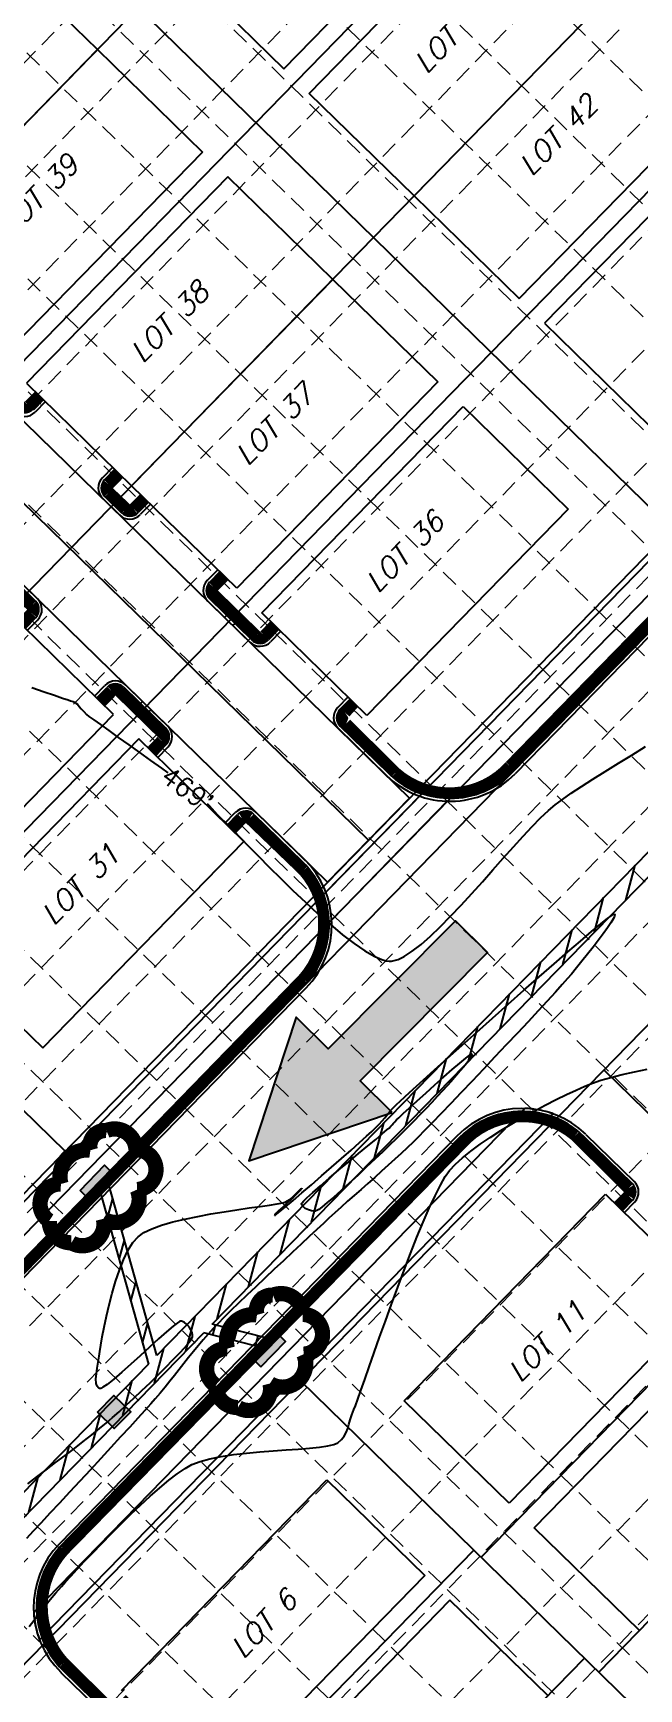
# Model space of a CAD drawing. Header units: feet. Extents: x -15 to 992, y 1644 to 2657.
# Drawn here: x 322.5 to 425.6, y 1996.4 to 2278.3 of the extents above; entities that cross this region are included whole.
import ezdxf
from ezdxf.enums import TextEntityAlignment as Align

# ---------------------------------------------------------------- set-up
doc = ezdxf.new("R2010")
doc.units = ezdxf.units.FT
doc.header["$LTSCALE"] = 30
doc.header["$MEASUREMENT"] = 0
for name, pattern in [('HIDDEN', [0.375, 0.25, -0.125]), ('HIDDEN2', [0.1875, 0.125, -0.0625]), ('x500106ebs$0$PHANTOM', [2.5, 1.25, -0.25, 0.25, -0.25, 0.25, -0.25]), ('x500106ebs$0$PHANTOM2', [1.25, 0.625, -0.125, 0.125, -0.125, 0.125, -0.125])]:
    doc.linetypes.add(name, pattern=pattern)
for name, color, linetype in [('BASE', 7, 'Continuous'), ('CONTOURS', 35, 'x500106ebs$0$PHANTOM2'), ('EROSION BLANKET', 84, 'Continuous'), ('GRID', 254, 'HIDDEN'), ('LEGEND', 7, 'Continuous'), ('STORM', 5, 'Continuous'), ('x500106ebs$0$1-LOT-LINES', 251, 'x500106ebs$0$PHANTOM2'), ('x500106ebs$0$2-LOT-LINES', 251, 'x500106ebs$0$PHANTOM2'), ('x500106ebs$0$3-LOT-LINES', 251, 'x500106ebs$0$PHANTOM2'), ('x500106ebs$0$BND-LINES', 251, 'x500106ebs$0$PHANTOM'), ('x500106ebs$0$ROW', 251, 'x500106ebs$0$PHANTOM2'), ('x500106pbs$0$1-BLDG', 1, 'Continuous'), ('x500106pbs$0$1-CURB-BACK', 1, 'Continuous'), ('x500106pbs$0$1-CURB-FACE', 1, 'Continuous'), ('x500106pbs$0$1-SIDEWALK-2', 1, 'Continuous'), ('x500106pbs$0$1-TEXT-LOT-30', 1, 'Continuous'), ('x500106pbs$0$2-BLDG', 16, 'HIDDEN2'), ('x500106pbs$0$2-CURB-BACK', 16, 'HIDDEN2'), ('x500106pbs$0$2-CURB-FACE', 16, 'HIDDEN2'), ('x500106pbs$0$2-ESMT-SHARED', 16, 'HIDDEN2'), ('x500106pbs$0$2-TEXT-LOT-30', 16, 'HIDDEN2'), ('x500106pbs$0$3-BLDG', 16, 'HIDDEN2'), ('x500106pbs$0$3-TEXT-LOT-30', 16, 'HIDDEN2'), ('x500106pbs$0$AREA-PAVEMENT', 30, 'Continuous'), ('x500106pbs$0$AREA-SIDEWALK', 190, 'Continuous'), ('x500106pst$0$HATCH-DWU', 251, 'Continuous')]:
    doc.layers.add(name, color=color, linetype=linetype)
doc.styles.add("L200'", font='ARIAL.TTF', dxfattribs={"height": 0.001969})
doc.styles.add('x500106eto$0$L60', font='simplex', dxfattribs={"height": 1.8})
doc.styles.add('x500106pbs$0$SLANT 80', font='simplex', dxfattribs={"oblique": 15, "height": 2.4})

# ---------------------------------------------------------------- blocks, each defined once
blk = doc.blocks.new('arrow')
blk.add_lwpolyline([(-67.01, -25.36), (-59.33, -25.42), (-59.57, -56.14), (-51.89, -56.2), (-51.65, -25.48), (-43.97, -25.54), (-55.3, -2.41), (-67.01, -25.36)], close=True)
at = {"color": 254}
for points in [[(-43.97, -25.54), (-67.01, -25.36), (-55.3, -2.41), (-67.01, -25.36)], [(-59.57, -56.14), (-51.89, -56.2), (-59.33, -25.42), (-51.65, -25.48)]]:
    blk.add_solid(points, dxfattribs=at)

msp = doc.modelspace()

# ---------------------------------------------------------------- hatches: boundary and pattern name
at = {"layer": 'STORM'}
for points in [[(330.44, 2081.24), (334.63, 2085.53), (336.78, 2083.44), (332.59, 2079.14)], [(361.22, 2051.21), (365.41, 2055.5), (363.26, 2057.6), (359.07, 2053.3)], [(333.41, 2043.47), (336.2, 2046.34), (339.07, 2043.54), (336.27, 2040.68)]]:
    msp.add_hatch(color=5, dxfattribs=at).paths.add_polyline_path(points)
at = {"layer": 'x500106pst$0$HATCH-DWU'}
h = msp.add_hatch(dxfattribs=at)
h.set_pattern_fill('ANSI31', color=5, scale=30, angle=30, style=0)
edge = h.paths.add_edge_path()
edge.add_line((255.8, 1930.7), (256.91, 1936.02))
edge.add_arc((380.73, 1910.12), 126.5, 149.126, 168.1882, ccw=False)
edge.add_line((272.16, 1975.03), (257.22, 2001.91))
edge.add_line((257.22, 2001.91), (258.5, 2003.22))
edge.add_line((258.5, 2003.22), (273.2, 1976.75))
edge.add_arc((380.73, 1910.12), 126.5, 135.7017, 148.2143, ccw=False)
edge.add_line((290.19, 1998.47), (342.1, 2051.67))
edge.add_line((342.1, 2051.67), (333.98, 2080.57))
edge.add_line((333.98, 2080.57), (335.39, 2082.01))
edge.add_line((335.39, 2082.01), (343.52, 2053.11))
edge.add_line((343.52, 2053.11), (445.47, 2157.59))
edge.add_line((445.47, 2157.59), (437.34, 2186.49))
edge.add_line((437.34, 2186.49), (438.75, 2187.94))
edge.add_line((438.75, 2187.94), (446.88, 2159.04))
edge.add_line((446.88, 2159.04), (455.62, 2167.99))
edge.add_line((455.62, 2167.99), (455.8, 2167.82))
edge.add_line((455.8, 2167.82), (548.91, 2263.24))
edge.add_line((548.91, 2263.24), (540.7, 2292.42))
edge.add_line((540.7, 2292.42), (542.12, 2293.86))
edge.add_line((542.12, 2293.86), (550.32, 2264.68))
edge.add_line((550.32, 2264.68), (625.73, 2341.97))
edge.add_line((625.73, 2341.97), (617.53, 2371.15))
edge.add_line((617.53, 2371.15), (618.94, 2372.59))
edge.add_line((618.94, 2372.59), (627.14, 2343.41))
edge.add_line((627.14, 2343.41), (635.98, 2352.47))
edge.add_line((635.98, 2352.47), (636.07, 2352.39))
edge.add_line((636.07, 2352.39), (677.21, 2394.54))
edge.add_arc((749.58, 2323.91), 101.12, 104.8013, 135.7017, ccw=False)
edge.add_line((723.75, 2421.68), (731.28, 2423.67))
edge.add_line((731.28, 2423.67), (731.85, 2421.5))
edge.add_line((731.85, 2421.5), (724.32, 2419.51))
edge.add_arc((749.58, 2323.91), 98.87, 104.8013, 135.7017)
edge.add_line((678.82, 2392.97), (637.68, 2350.82))
edge.add_line((637.68, 2350.82), (637.77, 2350.73))
edge.add_line((637.77, 2350.73), (636.19, 2349.11))
edge.add_line((636.19, 2349.11), (645.42, 2346.75))
edge.add_line((645.42, 2346.75), (644.01, 2345.31))
edge.add_line((644.01, 2345.31), (634.78, 2347.66))
edge.add_line((634.78, 2347.66), (559.37, 2270.38))
edge.add_line((559.37, 2270.38), (568.6, 2268.02))
edge.add_line((568.6, 2268.02), (567.19, 2266.58))
edge.add_line((567.19, 2266.58), (557.95, 2268.93))
edge.add_line((557.95, 2268.93), (457.59, 2166.07))
edge.add_line((457.59, 2166.07), (457.77, 2165.9))
edge.add_line((457.77, 2165.9), (456.28, 2164.38))
edge.add_line((456.28, 2164.38), (465.23, 2162.1))
edge.add_line((465.23, 2162.1), (463.82, 2160.65))
edge.add_line((463.82, 2160.65), (454.87, 2162.93))
edge.add_line((454.87, 2162.93), (352.92, 2058.45))
edge.add_line((352.92, 2058.45), (361.87, 2056.17))
edge.add_line((361.87, 2056.17), (360.46, 2054.73))
edge.add_line((360.46, 2054.73), (351.51, 2057.01))
edge.add_line((351.51, 2057.01), (292.34, 1996.37))
edge.add_arc((380.73, 1910.12), 123.5, 135.7017, 146.7224)
edge.add_line((277.48, 1977.88), (285.16, 1977.56))
edge.add_line((285.16, 1977.56), (283.52, 1975.88))
edge.add_line((283.52, 1975.88), (276.38, 1976.18))
edge.add_arc((380.73, 1910.12), 123.5, 147.6638, 168.1882)
edge.add_line((259.85, 1935.4), (258.73, 1930.08))
edge.add_line((258.73, 1930.08), (255.8, 1930.7))

# ---------------------------------------------------------------- linework, layer by layer
at = {"layer": 'CONTOURS', "lineweight": -3}
for p, q in [((322.24, 2166.85, 469), (324.31, 2166.14, 469)), ((324.31, 2166.14, 469), (326.09, 2165.54, 469)), ((326.09, 2165.54, 469), (327.48, 2165.06, 469)), ((327.48, 2165.06, 469), (328.41, 2164.75, 469)), ((328.41, 2164.75, 469), (328.8, 2164.61, 469)), ((328.8, 2164.61, 469), (329.07, 2164.52, 469)), ((329.07, 2164.52, 469), (329.29, 2164.45, 469)), ((329.29, 2164.45, 469), (329.5, 2164.36, 469)), ((329.5, 2164.36, 469), (329.75, 2164.21, 469)), ((329.75, 2164.21, 469), (329.99, 2163.99, 469)), ((329.99, 2163.99, 469), (330.29, 2163.64, 469)), ((330.29, 2163.64, 469), (330.65, 2163.21, 469)), ((330.65, 2163.21, 469), (331.07, 2162.74, 469)), ((331.07, 2162.74, 469), (331.56, 2162.26, 469)), ((331.56, 2162.26, 469), (331.97, 2161.94, 469)), ((331.97, 2161.94, 469), (332.78, 2161.35, 469)), ((332.78, 2161.35, 469), (333.92, 2160.53, 469)), ((333.92, 2160.53, 469), (335.34, 2159.51, 469)), ((335.34, 2159.51, 469), (336.96, 2158.36, 469)), ((336.96, 2158.36, 469), (338.74, 2157.09, 469)), ((338.74, 2157.09, 469), (340.59, 2155.77, 469)), ((424.42, 2155.36, 469), (426.77, 2156.78, 469)), ((340.59, 2155.77, 469), (342.46, 2154.44, 469)), ((342.46, 2154.44, 469), (344.29, 2153.13, 469)), ((419.9, 2152.57, 469), (422.12, 2153.95, 469)), ((422.12, 2153.95, 469), (424.42, 2155.36, 469)), ((344.29, 2153.13, 469), (345.39, 2152.34, 469)), ((415.85, 2150, 469), (417.79, 2151.25, 469)), ((417.79, 2151.25, 469), (419.9, 2152.57, 469)), ((412.59, 2147.79, 469), (414.1, 2148.84, 469)), ((414.1, 2148.84, 469), (415.85, 2150, 469)), ((352.09, 2147.09, 469), (352.43, 2146.74, 469)), ((352.43, 2146.74, 469), (352.9, 2146.24, 469)), ((352.9, 2146.24, 469), (353.36, 2145.74, 469)), ((353.36, 2145.74, 469), (353.86, 2145.2, 469)), ((353.86, 2145.2, 469), (354.45, 2144.61, 469)), ((408.88, 2144.66, 469), (410.2, 2145.9, 469)), ((410.2, 2145.9, 469), (411.36, 2146.88, 469)), ((411.36, 2146.88, 469), (412.59, 2147.79, 469)), ((354.45, 2144.61, 469), (355.16, 2143.94, 469)), ((355.16, 2143.94, 469), (355.71, 2143.4, 469)), ((355.71, 2143.4, 469), (356.6, 2142.49, 469)), ((356.6, 2142.49, 469), (357.77, 2141.28, 469)), ((405.89, 2141.53, 469), (407.44, 2143.19, 469)), ((407.44, 2143.19, 469), (408.88, 2144.66, 469)), ((357.77, 2141.28, 469), (359.21, 2139.8, 469)), ((359.21, 2139.8, 469), (360.85, 2138.12, 469)), ((402.53, 2137.8, 469), (404.25, 2139.72, 469)), ((404.25, 2139.72, 469), (405.89, 2141.53, 469)), ((360.85, 2138.12, 469), (362.68, 2136.27, 469)), ((400.77, 2135.81, 469), (402.53, 2137.8, 469)), ((362.68, 2136.27, 469), (364.64, 2134.32, 469)), ((364.64, 2134.32, 469), (366.7, 2132.31, 469)), ((398.97, 2133.78, 469), (400.77, 2135.81, 469)), ((366.7, 2132.31, 469), (368.83, 2130.31, 469)), ((395.34, 2129.79, 469), (397.15, 2131.76, 469)), ((397.15, 2131.76, 469), (398.97, 2133.78, 469)), ((368.83, 2130.31, 469), (370.97, 2128.34, 469)), ((370.97, 2128.34, 469), (373.09, 2126.48, 469)), ((393.55, 2127.9, 469), (395.34, 2129.79, 469)), ((421, 2128.06, 468), (421.32, 2128.26, 468)), ((421.32, 2128.26, 468), (421.44, 2128.3, 468)), ((421.44, 2128.3, 468), (421.46, 2128.29, 468)), ((421.46, 2128.29, 468), (421.49, 2128.26, 468)), ((421.49, 2128.26, 468), (421.51, 2128.16, 468)), ((373.09, 2126.48, 469), (375.16, 2124.77, 469)), ((390.12, 2124.52, 469), (391.8, 2126.13, 469)), ((391.8, 2126.13, 469), (393.55, 2127.9, 469)), ((417.55, 2125.29, 468), (419.12, 2126.59, 468)), ((419.12, 2126.59, 468), (420.33, 2127.56, 468)), ((420.27, 2125.91, 468), (419.55, 2124.9, 468)), ((420.86, 2126.79, 468), (420.27, 2125.91, 468)), ((420.33, 2127.56, 468), (421, 2128.06, 468)), ((421.28, 2127.51, 468), (420.86, 2126.79, 468)), ((421.47, 2127.93, 468), (421.28, 2127.51, 468)), ((421.51, 2128.16, 468), (421.47, 2127.93, 468)), ((375.16, 2124.77, 469), (377.13, 2123.26, 469)), ((377.13, 2123.26, 469), (378.97, 2122, 469)), ((387.01, 2121.95, 469), (388.52, 2123.12, 469)), ((388.52, 2123.12, 469), (390.12, 2124.52, 469)), ((413.53, 2121.85, 468), (415.67, 2123.69, 468)), ((415.67, 2123.69, 468), (417.55, 2125.29, 468)), ((417.81, 2122.62, 468), (416.86, 2121.43, 468)), ((418.71, 2123.79, 468), (417.81, 2122.62, 468)), ((419.55, 2124.9, 468), (418.71, 2123.79, 468)), ((378.97, 2122, 469), (380.64, 2121.05, 469)), ((380.64, 2121.05, 469), (381.82, 2120.54, 469)), ((381.82, 2120.54, 469), (382.6, 2120.32, 469)), ((382.6, 2120.32, 469), (383.08, 2120.26, 469)), ((383.08, 2120.26, 469), (383.29, 2120.26, 469)), ((383.29, 2120.26, 469), (383.5, 2120.28, 469)), ((383.5, 2120.28, 469), (383.93, 2120.35, 469)), ((383.93, 2120.35, 469), (384.62, 2120.57, 469)), ((384.62, 2120.57, 469), (385.63, 2121.06, 469)), ((385.63, 2121.06, 469), (387.01, 2121.95, 469)), ((408.66, 2117.61, 468), (411.17, 2119.81, 468)), ((411.17, 2119.81, 468), (413.53, 2121.85, 468)), ((415.91, 2120.25, 468), (414.99, 2119.12, 468)), ((416.86, 2121.43, 468), (415.91, 2120.25, 468)), ((406.04, 2115.31, 468), (408.66, 2117.61, 468)), ((413.48, 2117.31, 468), (412.56, 2116.27, 468)), ((414.13, 2118.07, 468), (413.48, 2117.31, 468)), ((414.99, 2119.12, 468), (414.13, 2118.07, 468)), ((403.36, 2112.94, 468), (406.04, 2115.31, 468)), ((411.39, 2114.97, 468), (410, 2113.47, 468)), ((412.56, 2116.27, 468), (411.39, 2114.97, 468)), ((400.67, 2110.55, 468), (403.36, 2112.94, 468)), ((408.44, 2111.78, 468), (406.74, 2109.95, 468)), ((410, 2113.47, 468), (408.44, 2111.78, 468)), ((398.02, 2108.19, 468), (400.67, 2110.55, 468)), ((406.74, 2109.95, 468), (404.93, 2108.01, 468)), ((393.05, 2103.75, 468), (395.47, 2105.91, 468)), ((395.47, 2105.91, 468), (398.02, 2108.19, 468)), ((403.04, 2106, 468), (401.1, 2103.95, 468)), ((404.93, 2108.01, 468), (403.04, 2106, 468)), ((390.83, 2101.76, 468), (393.05, 2103.75, 468)), ((393.82, 2101.82, 467), (395.1, 2102.92, 467)), ((395.1, 2102.92, 467), (396.14, 2103.77, 467)), ((396.14, 2103.77, 467), (396.74, 2104.23, 467)), ((396.7, 2103.4, 467), (396.25, 2102.84, 467)), ((397.03, 2103.88, 467), (396.7, 2103.4, 467)), ((396.74, 2104.23, 467), (397.03, 2104.42, 467)), ((397.03, 2104.42, 467), (397.14, 2104.46, 467)), ((397.18, 2104.18, 467), (397.03, 2103.88, 467)), ((397.14, 2104.46, 467), (397.17, 2104.46, 467)), ((397.17, 2104.46, 467), (397.19, 2104.43, 467)), ((397.21, 2104.35, 467), (397.18, 2104.18, 467)), ((397.19, 2104.43, 467), (397.21, 2104.35, 467)), ((401.1, 2103.95, 468), (399.15, 2101.89, 468)), ((388.86, 2099.98, 468), (390.83, 2101.76, 468)), ((390.85, 2099.19, 467), (392.38, 2100.55, 467)), ((392.38, 2100.55, 467), (393.82, 2101.82, 467)), ((394.22, 2100.43, 467), (393.66, 2099.79, 467)), ((394.63, 2100.92, 467), (394.22, 2100.43, 467)), ((395.18, 2101.57, 467), (394.63, 2100.92, 467)), ((395.73, 2102.22, 467), (395.18, 2101.57, 467)), ((396.25, 2102.84, 467), (395.73, 2102.22, 467)), ((399.15, 2101.89, 468), (397.23, 2099.86, 468)), ((419.15, 2099.99, 468), (420.87, 2100.48, 468)), ((420.87, 2100.48, 468), (422.79, 2100.96, 468)), ((422.79, 2100.96, 468), (424.87, 2101.42, 468)), ((424.87, 2101.42, 468), (427.05, 2101.86, 468)), ((384.89, 2096.37, 468), (385.83, 2097.24, 468)), ((385.83, 2097.24, 468), (387.17, 2098.46, 468)), ((387.17, 2098.46, 468), (388.86, 2099.98, 468)), ((387.86, 2096.49, 467), (389.32, 2097.81, 467)), ((389.32, 2097.81, 467), (390.85, 2099.19, 467)), ((392.17, 2098.16, 467), (391.29, 2097.2, 467)), ((392.97, 2099.03, 467), (392.17, 2098.16, 467)), ((393.66, 2099.79, 467), (392.97, 2099.03, 467)), ((395.36, 2097.9, 468), (393.58, 2096.04, 468)), ((397.23, 2099.86, 468), (395.36, 2097.9, 468)), ((411.52, 2096.7, 468), (413.27, 2097.56, 468)), ((413.27, 2097.56, 468), (414.91, 2098.32, 468)), ((414.91, 2098.32, 468), (416.39, 2098.97, 468)), ((416.39, 2098.97, 468), (417.7, 2099.5, 468)), ((417.7, 2099.5, 468), (419.15, 2099.99, 468)), ((382.77, 2094.12, 468), (383.21, 2094.65, 468)), ((383.21, 2094.65, 468), (383.74, 2095.23, 468)), ((383.74, 2095.23, 468), (384.39, 2095.9, 468)), ((384.39, 2095.9, 468), (384.89, 2096.37, 468)), ((385.48, 2094.31, 467), (386.55, 2095.29, 467)), ((386.55, 2095.29, 467), (387.86, 2096.49, 467)), ((389.35, 2095.14, 467), (388.33, 2094.08, 467)), ((390.34, 2096.19, 467), (389.35, 2095.14, 467)), ((391.29, 2097.2, 467), (390.34, 2096.19, 467)), ((393.58, 2096.04, 468), (391.92, 2094.32, 468)), ((405.87, 2093.68, 468), (407.79, 2094.75, 468)), ((407.79, 2094.75, 468), (409.68, 2095.76, 468)), ((409.68, 2095.76, 468), (411.52, 2096.7, 468)), ((380.16, 2091.29, 468), (380.73, 2091.82, 468)), ((380.73, 2091.82, 468), (381.39, 2092.49, 468)), ((381.39, 2092.49, 468), (381.91, 2093.08, 468)), ((381.91, 2093.08, 468), (382.35, 2093.61, 468)), ((382.35, 2093.61, 468), (382.77, 2094.12, 468)), ((382.7, 2091.52, 467), (383.07, 2091.84, 467)), ((383.07, 2091.84, 467), (383.38, 2092.15, 467)), ((383.38, 2092.15, 467), (383.61, 2092.42, 467)), ((383.61, 2092.42, 467), (383.81, 2092.67, 467)), ((383.81, 2092.67, 467), (384.04, 2092.93, 467)), ((384.04, 2092.93, 467), (384.34, 2093.25, 467)), ((384.34, 2093.25, 467), (384.71, 2093.6, 467)), ((384.71, 2093.6, 467), (385.48, 2094.31, 467)), ((386.29, 2092, 467), (385.31, 2091.03, 467)), ((387.3, 2093.02, 467), (386.29, 2092, 467)), ((388.33, 2094.08, 467), (387.3, 2093.02, 467)), ((390.42, 2092.76, 468), (389.11, 2091.41, 468)), ((391.92, 2094.32, 468), (390.42, 2092.76, 468)), ((402.09, 2091.42, 468), (403.96, 2092.57, 468)), ((403.96, 2092.57, 468), (405.87, 2093.68, 468)), ((376.6, 2088.1, 468), (378.03, 2089.37, 468)), ((377.87, 2087.51, 467), (379.43, 2088.8, 467)), ((378.03, 2089.37, 468), (379.24, 2090.45, 468)), ((379.24, 2090.45, 468), (380.16, 2091.29, 468)), ((379.43, 2088.8, 467), (380.8, 2089.93, 467)), ((380.8, 2089.93, 467), (381.92, 2090.86, 467)), ((381.92, 2090.86, 467), (382.7, 2091.52, 467)), ((383.27, 2089.05, 467), (382, 2087.83, 467)), ((384.18, 2089.92, 467), (383.27, 2089.05, 467)), ((384.78, 2090.51, 467), (384.18, 2089.92, 467)), ((385.14, 2090.86, 467), (384.78, 2090.51, 467)), ((385.31, 2091.03, 467), (385.14, 2090.86, 467)), ((387.18, 2089.47, 468), (386.18, 2088.51, 468)), ((388.01, 2090.31, 468), (387.18, 2089.47, 468)), ((389.11, 2091.41, 468), (388.01, 2090.31, 468)), ((397.01, 2087.93, 468), (398.58, 2089.09, 468)), ((398.58, 2089.09, 468), (400.28, 2090.26, 468)), ((400.28, 2090.26, 468), (402.09, 2091.42, 468)), ((373.29, 2085.2, 468), (375, 2086.69, 468)), ((374.53, 2084.71, 467), (376.21, 2086.12, 467)), ((375, 2086.69, 468), (376.6, 2088.1, 468)), ((376.21, 2086.12, 467), (377.87, 2087.51, 467)), ((380.63, 2086.53, 467), (379.19, 2085.17, 467)), ((382, 2087.83, 467), (380.63, 2086.53, 467)), ((384.05, 2086.53, 468), (382.93, 2085.51, 468)), ((385.14, 2087.53, 468), (384.05, 2086.53, 468)), ((386.18, 2088.51, 468), (385.14, 2087.53, 468)), ((394.38, 2085.68, 468), (395.6, 2086.79, 468)), ((395.6, 2086.79, 468), (397.01, 2087.93, 468)), ((369.84, 2082.2, 468), (371.55, 2083.69, 468)), ((371.38, 2082.03, 467), (372.89, 2083.33, 467)), ((371.55, 2083.69, 468), (373.29, 2085.2, 468)), ((372.89, 2083.33, 467), (374.53, 2084.71, 467)), ((377.73, 2083.8, 467), (376.29, 2082.47, 467)), ((379.19, 2085.17, 467), (377.73, 2083.8, 467)), ((380.63, 2083.46, 468), (379.47, 2082.43, 468)), ((381.79, 2084.49, 468), (380.63, 2083.46, 468)), ((382.93, 2085.51, 468), (381.79, 2084.49, 468)), ((391.81, 2082.14, 468), (392.64, 2083.59, 468)), ((392.64, 2083.59, 468), (393.38, 2084.62, 468)), ((393.38, 2084.62, 468), (394.38, 2085.68, 468)), ((366.73, 2079.53, 468), (368.21, 2080.8, 468)), ((367.53, 2080.84, 468), (366.77, 2080.11, 468)), ((366.79, 2080.23, 468), (367.33, 2080.76, 468)), ((367.33, 2080.76, 468), (367.77, 2081.22, 468)), ((367.98, 2081.28, 468), (367.53, 2080.84, 468)), ((367.77, 2081.22, 468), (368.03, 2081.48, 468)), ((368.18, 2081.5, 468), (367.98, 2081.28, 468)), ((368.03, 2081.48, 468), (368.16, 2081.58, 468)), ((368.16, 2081.58, 468), (368.21, 2081.6, 468)), ((368.23, 2081.58, 468), (368.18, 2081.5, 468)), ((368.21, 2080.8, 468), (369.84, 2082.2, 468)), ((368.21, 2081.6, 468), (368.23, 2081.6, 468)), ((368.23, 2081.6, 468), (368.23, 2081.58, 468)), ((369.06, 2079.95, 467), (370.08, 2080.88, 467)), ((370.08, 2080.88, 467), (371.38, 2082.03, 467)), ((374.93, 2081.23, 467), (373.67, 2080.1, 467)), ((376.29, 2082.47, 467), (374.93, 2081.23, 467)), ((377.15, 2080.38, 468), (376.02, 2079.38, 468)), ((378.3, 2081.4, 468), (377.15, 2080.38, 468)), ((379.47, 2082.43, 468), (378.3, 2081.4, 468)), ((389.92, 2078.21, 468), (390.9, 2080.33, 468)), ((390.9, 2080.33, 468), (391.81, 2082.14, 468)), ((352.74, 2077.24, 468), (354.99, 2077.61, 468)), ((354.99, 2077.61, 468), (357.17, 2077.95, 468)), ((357.17, 2077.95, 468), (359.23, 2078.25, 468)), ((359.23, 2078.25, 468), (361.1, 2078.52, 468)), ((361.1, 2078.52, 468), (362.72, 2078.75, 468)), ((362.72, 2078.75, 468), (364.03, 2078.96, 468)), ((364.24, 2077.74, 468), (363.8, 2077.29, 468)), ((363.92, 2077.2, 468), (364.47, 2077.64, 468)), ((364.03, 2078.96, 468), (364.98, 2079.14, 468)), ((365.01, 2078.46, 468), (364.24, 2077.74, 468)), ((364.47, 2077.64, 468), (365.46, 2078.46, 468)), ((364.98, 2079.14, 468), (365.49, 2079.29, 468)), ((365.89, 2079.29, 468), (365.01, 2078.46, 468)), ((365.46, 2078.46, 468), (366.73, 2079.53, 468)), ((365.49, 2079.29, 468), (366.16, 2079.71, 468)), ((366.77, 2080.11, 468), (365.89, 2079.29, 468)), ((366.16, 2079.71, 468), (366.79, 2080.23, 468)), ((368.17, 2078.94, 467), (368.18, 2078.98, 467)), ((368.19, 2078.86, 467), (368.17, 2078.94, 467)), ((368.18, 2078.98, 467), (368.25, 2079.1, 467)), ((368.26, 2078.7, 467), (368.19, 2078.86, 467)), ((368.25, 2079.1, 467), (368.5, 2079.39, 467)), ((368.43, 2078.47, 467), (368.26, 2078.7, 467)), ((368.78, 2078.18, 467), (368.43, 2078.47, 467)), ((368.5, 2079.39, 467), (369.06, 2079.95, 467)), ((369.34, 2077.9, 467), (368.78, 2078.18, 467)), ((369.85, 2077.75, 467), (369.34, 2077.9, 467)), ((370.23, 2077.7, 467), (369.85, 2077.75, 467)), ((370.48, 2077.7, 467), (370.23, 2077.7, 467)), ((370.6, 2077.72, 467), (370.48, 2077.7, 467)), ((370.65, 2077.73, 467), (370.6, 2077.72, 467)), ((370.79, 2077.79, 467), (370.65, 2077.73, 467)), ((371.1, 2077.99, 467), (370.79, 2077.79, 467)), ((371.65, 2078.4, 467), (371.1, 2077.99, 467)), ((372.56, 2079.15, 467), (371.65, 2078.4, 467)), ((373.67, 2080.1, 467), (372.56, 2079.15, 467)), ((374.92, 2078.39, 468), (373.85, 2077.43, 468)), ((376.02, 2079.38, 468), (374.92, 2078.39, 468)), ((388.89, 2075.83, 468), (389.92, 2078.21, 468)), ((341.31, 2074.06, 468), (342.66, 2074.71, 468)), ((342.66, 2074.71, 468), (344.32, 2075.31, 468)), ((344.32, 2075.31, 468), (346.22, 2075.86, 468)), ((346.22, 2075.86, 468), (348.29, 2076.36, 468)), ((348.29, 2076.36, 468), (350.49, 2076.82, 468)), ((350.49, 2076.82, 468), (352.74, 2077.24, 468)), ((363.61, 2077.06, 468), (363.56, 2076.98, 468)), ((363.56, 2076.98, 468), (363.56, 2076.96, 468)), ((363.56, 2076.96, 468), (363.58, 2076.96, 468)), ((363.58, 2076.96, 468), (363.66, 2077.01, 468)), ((363.8, 2077.29, 468), (363.61, 2077.06, 468)), ((363.66, 2077.01, 468), (363.92, 2077.2, 468)), ((371.88, 2075.61, 468), (370.75, 2074.56, 468)), ((372.84, 2076.49, 468), (371.88, 2075.61, 468)), ((373.85, 2077.43, 468), (372.84, 2076.49, 468)), ((387.83, 2073.25, 468), (388.89, 2075.83, 468)), ((338.61, 2071.01, 468), (339.43, 2072.34, 468)), ((339.43, 2072.34, 468), (340.32, 2073.36, 468)), ((340.32, 2073.36, 468), (341.31, 2074.06, 468)), ((368.09, 2072.09, 468), (366.61, 2070.71, 468)), ((369.48, 2073.38, 468), (368.09, 2072.09, 468)), ((370.75, 2074.56, 468), (369.48, 2073.38, 468)), ((386.74, 2070.51, 468), (387.83, 2073.25, 468)), ((337.14, 2067.63, 468), (337.84, 2069.42, 468)), ((337.84, 2069.42, 468), (338.61, 2071.01, 468)), ((365.07, 2069.27, 468), (363.5, 2067.8, 468)), ((366.61, 2070.71, 468), (365.07, 2069.27, 468)), ((385.65, 2067.66, 468), (386.74, 2070.51, 468)), ((336.5, 2065.72, 468), (337.14, 2067.63, 468)), ((361.93, 2066.31, 468), (360.37, 2064.84, 468)), ((363.5, 2067.8, 468), (361.93, 2066.31, 468)), ((384.56, 2064.76, 468), (385.65, 2067.66, 468)), ((335.4, 2061.74, 468), (335.92, 2063.73, 468)), ((335.92, 2063.73, 468), (336.5, 2065.72, 468)), ((358.87, 2063.41, 468), (357.45, 2062.05, 468)), ((360.37, 2064.84, 468), (358.87, 2063.41, 468)), ((383.49, 2061.86, 468), (384.56, 2064.76, 468)), ((334.95, 2059.8, 468), (335.4, 2061.74, 468)), ((356.14, 2060.77, 468), (354.96, 2059.61, 468)), ((357.45, 2062.05, 468), (356.14, 2060.77, 468)), ((382.45, 2059, 468), (383.49, 2061.86, 468)), ((334.24, 2056.32, 468), (334.56, 2057.97, 468)), ((334.56, 2057.97, 468), (334.95, 2059.8, 468)), ((346.3, 2058.12, 468), (345.16, 2057.16, 468)), ((347, 2058.66, 468), (346.3, 2058.12, 468)), ((347.38, 2058.9, 468), (347, 2058.66, 468)), ((347.55, 2058.96, 468), (347.38, 2058.9, 468)), ((347.61, 2058.97, 468), (347.55, 2058.96, 468)), ((347.71, 2058.95, 468), (347.61, 2058.97, 468)), ((347.91, 2058.89, 468), (347.71, 2058.95, 468)), ((348.21, 2058.75, 468), (347.91, 2058.89, 468)), ((348.59, 2058.48, 468), (348.21, 2058.75, 468)), ((349.01, 2058.02, 468), (348.59, 2058.48, 468)), ((349.34, 2057.48, 468), (349.01, 2058.02, 468)), ((353.95, 2058.59, 468), (353.13, 2057.73, 468)), ((354.96, 2059.61, 468), (353.95, 2058.59, 468)), ((381.46, 2056.24, 468), (382.45, 2059, 468)), ((333.99, 2054.9, 468), (334.24, 2056.32, 468)), ((343.79, 2055.94, 468), (342.27, 2054.56, 468)), ((345.16, 2057.16, 468), (343.79, 2055.94, 468)), ((348.27, 2054.5, 468), (348.97, 2055.33, 468)), ((348.97, 2055.33, 468), (349.36, 2055.85, 468)), ((349.52, 2057.02, 468), (349.34, 2057.48, 468)), ((349.36, 2055.85, 468), (349.54, 2056.14, 468)), ((349.59, 2056.68, 468), (349.52, 2057.02, 468)), ((349.54, 2056.14, 468), (349.59, 2056.28, 468)), ((349.61, 2056.45, 468), (349.59, 2056.68, 468)), ((349.59, 2056.28, 468), (349.6, 2056.34, 468)), ((349.6, 2056.34, 468), (349.61, 2056.45, 468)), ((351.4, 2055.78, 468), (350.56, 2054.79, 468)), ((352.25, 2056.76, 468), (351.4, 2055.78, 468)), ((353.13, 2057.73, 468), (352.25, 2056.76, 468)), ((380.54, 2053.63, 468), (381.46, 2056.24, 468)), ((333.51, 2052, 468), (333.68, 2053.03, 468)), ((333.68, 2053.03, 468), (333.8, 2053.79, 468)), ((333.8, 2053.79, 468), (333.99, 2054.9, 468)), ((340.68, 2053.1, 468), (339.09, 2051.65, 468)), ((342.27, 2054.56, 468), (340.68, 2053.1, 468)), ((345.06, 2051.14, 468), (346.27, 2052.37, 468)), ((346.27, 2052.37, 468), (347.36, 2053.5, 468)), ((347.36, 2053.5, 468), (348.27, 2054.5, 468)), ((348.94, 2052.79, 468), (348.14, 2051.78, 468)), ((349.74, 2053.79, 468), (348.94, 2052.79, 468)), ((350.56, 2054.79, 468), (349.74, 2053.79, 468)), ((379.69, 2051.21, 468), (380.54, 2053.63, 468)), ((333.16, 2049.13, 468), (333.22, 2050.01, 468)), ((333.22, 2050.01, 468), (333.35, 2050.98, 468)), ((333.35, 2050.98, 468), (333.51, 2052, 468)), ((337.57, 2050.29, 468), (336.2, 2049.11, 468)), ((339.09, 2051.65, 468), (337.57, 2050.29, 468)), ((342.37, 2048.5, 468), (343.74, 2049.84, 468)), ((343.74, 2049.84, 468), (345.06, 2051.14, 468)), ((346.54, 2049.75, 468), (345.74, 2048.74, 468)), ((347.34, 2050.77, 468), (346.54, 2049.75, 468)), ((348.14, 2051.78, 468), (347.34, 2050.77, 468)), ((378.93, 2049.05, 468), (379.69, 2051.21, 468)), ((333.21, 2048.39, 468), (333.16, 2049.13, 468)), ((333.34, 2047.93, 468), (333.21, 2048.39, 468)), ((333.51, 2047.68, 468), (333.34, 2047.93, 468)), ((333.65, 2047.55, 468), (333.51, 2047.68, 468)), ((333.74, 2047.51, 468), (333.65, 2047.55, 468)), ((333.8, 2047.49, 468), (333.74, 2047.51, 468)), ((333.97, 2047.53, 468), (333.8, 2047.49, 468)), ((334.35, 2047.71, 468), (333.97, 2047.53, 468)), ((335.05, 2048.2, 468), (334.35, 2047.71, 468)), ((336.2, 2049.11, 468), (335.05, 2048.2, 468)), ((339.61, 2045.88, 468), (340.98, 2047.17, 468)), ((340.98, 2047.17, 468), (342.37, 2048.5, 468)), ((344.09, 2046.73, 468), (343.24, 2045.74, 468)), ((344.92, 2047.73, 468), (344.09, 2046.73, 468)), ((345.74, 2048.74, 468), (344.92, 2047.73, 468)), ((377.74, 2045.69, 468), (378.27, 2047.19, 468)), ((378.27, 2047.19, 468), (378.93, 2049.05, 468)), ((337.08, 2043.54, 468), (338.3, 2044.65, 468)), ((338.3, 2044.65, 468), (339.61, 2045.88, 468)), ((341.5, 2043.79, 468), (340.29, 2042.46, 468)), ((342.49, 2044.9, 468), (341.5, 2043.79, 468)), ((343.24, 2045.74, 468), (342.49, 2044.9, 468)), ((376.72, 2043.02, 468), (377.08, 2043.94, 468)), ((377.08, 2043.94, 468), (377.33, 2044.58, 468)), ((377.33, 2044.58, 468), (377.74, 2045.69, 468)), ((333.77, 2040.69, 468), (334.96, 2041.67, 468)), ((334.96, 2041.67, 468), (335.99, 2042.56, 468)), ((335.99, 2042.56, 468), (337.08, 2043.54, 468)), ((338.9, 2040.94, 468), (337.36, 2039.26, 468)), ((340.29, 2042.46, 468), (338.9, 2040.94, 468)), ((376.03, 2040.68, 468), (376.24, 2041.4, 468)), ((376.24, 2041.4, 468), (376.45, 2042.17, 468)), ((376.45, 2042.17, 468), (376.72, 2043.02, 468)), ((329.48, 2037.32, 468), (331, 2038.5, 468)), ((331, 2038.5, 468), (332.44, 2039.62, 468)), ((332.44, 2039.62, 468), (333.77, 2040.69, 468)), ((337.36, 2039.26, 468), (335.71, 2037.47, 468)), ((373.68, 2037.96, 468), (374.33, 2038.25, 468)), ((374.33, 2038.25, 468), (374.98, 2038.81, 468)), ((374.98, 2038.81, 468), (375.44, 2039.4, 468)), ((375.44, 2039.4, 468), (375.78, 2040.02, 468)), ((375.78, 2040.02, 468), (376.03, 2040.68, 468)), ((326.29, 2034.89, 468), (327.9, 2036.12, 468)), ((327.9, 2036.12, 468), (329.48, 2037.32, 468)), ((333.97, 2035.6, 468), (332.2, 2033.68, 468)), ((335.71, 2037.47, 468), (333.97, 2035.6, 468)), ((350.89, 2035.11, 468), (352.57, 2035.56, 468)), ((352.57, 2035.56, 468), (354.49, 2035.94, 468)), ((354.49, 2035.94, 468), (356.58, 2036.25, 468)), ((356.58, 2036.25, 468), (358.79, 2036.5, 468)), ((358.79, 2036.5, 468), (361.05, 2036.71, 468)), ((361.05, 2036.71, 468), (363.32, 2036.89, 468)), ((363.32, 2036.89, 468), (365.53, 2037.05, 468)), ((365.53, 2037.05, 468), (367.62, 2037.2, 468)), ((367.62, 2037.2, 468), (369.54, 2037.36, 468)), ((369.54, 2037.36, 468), (371.23, 2037.53, 468)), ((371.23, 2037.53, 468), (372.63, 2037.73, 468)), ((372.63, 2037.73, 468), (373.68, 2037.96, 468)), ((321.53, 2031.29, 468), (323.08, 2032.47, 468)), ((323.08, 2032.47, 468), (324.68, 2033.67, 468)), ((324.68, 2033.67, 468), (326.29, 2034.89, 468)), ((332.2, 2033.68, 468), (330.41, 2031.75, 468)), ((345.57, 2031.91, 468), (347.01, 2033.01, 468)), ((347.01, 2033.01, 468), (348.33, 2033.91, 468)), ((348.33, 2033.91, 468), (349.49, 2034.56, 468)), ((349.49, 2034.56, 468), (350.89, 2035.11, 468)), ((328.64, 2029.84, 468), (326.93, 2028, 468)), ((330.41, 2031.75, 468), (328.64, 2029.84, 468)), ((342.41, 2029.2, 468), (344.03, 2030.62, 468)), ((344.03, 2030.62, 468), (345.57, 2031.91, 468)), ((326.93, 2028, 468), (325.31, 2026.26, 468)), ((339.06, 2026.06, 468), (340.74, 2027.67, 468)), ((340.74, 2027.67, 468), (342.41, 2029.2, 468)), ((323.82, 2024.66, 468), (322.48, 2023.22, 468)), ((325.31, 2026.26, 468), (323.82, 2024.66, 468)), ((335.73, 2022.76, 468), (337.38, 2024.41, 468)), ((337.38, 2024.41, 468), (339.06, 2026.06, 468)), ((322.48, 2023.22, 468), (321.34, 2022, 468)), ((332.63, 2019.56, 468), (334.13, 2021.13, 468)), ((334.13, 2021.13, 468), (335.73, 2022.76, 468)), ((331.23, 2018.09, 468), (332.63, 2019.56, 468)), ((327.97, 2014.58, 468), (328.88, 2015.56, 468)), ((328.88, 2015.56, 468), (329.97, 2016.74, 468)), ((329.97, 2016.74, 468), (331.23, 2018.09, 468)), ((325.36, 2011.59, 468), (326.34, 2012.75, 468)), ((326.34, 2012.75, 468), (327.28, 2013.82, 468)), ((327.28, 2013.82, 468), (327.97, 2014.58, 468)), ((323.43, 2009.19, 468), (324.38, 2010.39, 468)), ((324.38, 2010.39, 468), (325.36, 2011.59, 468)), ((321.76, 2006.98, 468), (322.55, 2008.04, 468)), ((322.55, 2008.04, 468), (323.43, 2009.19, 468))]:
    msp.add_line(p, q, dxfattribs=at)
at = {"layer": 'EROSION BLANKET', "linetype": 'Continuous', "const_width": 2}
for points in [[(377.05, 2164.23), (375.57, 2162.58, 0.594161), (375.75, 2160.66), (384.16, 2152.32, 0.412209), (403.66, 2153.46), (471.71, 2223.14, 0.37999), (471.77, 2241.65), (462.57, 2250.5, 0.275551), (461.29, 2250.49), (459.49, 2248.63)], [(314.92, 2224.96), (313.08, 2223.08, 0.391785), (313.15, 2221.76), (320.36, 2214.75, 0.427577), (321.77, 2214.8), (323.51, 2216.56)], [(337.05, 2203.23), (335.3, 2201.43, 0.384507), (335.36, 2200.07), (338.27, 2197.29, 0.359084), (339.58, 2197.26), (341.32, 2199.04)], [(316.19, 2181.84), (317.94, 2183.64, -0.384507), (319.31, 2183.61), (322.16, 2180.77, -0.359084), (322.21, 2179.47), (320.47, 2177.68)], [(355, 2185.85), (353.16, 2183.97, 0.391785), (353.23, 2182.65), (360.44, 2175.64, 0.427577), (361.85, 2175.69), (363.59, 2177.45)], [(334.02, 2164.35), (335.86, 2166.23, -0.391785), (337.17, 2166.19), (344.36, 2159.16, -0.427577), (344.34, 2157.75), (342.63, 2155.97)], [(274.46, 2057.58), (272.63, 2055.71, 0.396521), (272.78, 2054.25), (280.92, 2046.39, 0.387822), (300.18, 2046.97), (368.46, 2117.21, 0.37999), (368.53, 2135.72), (359.32, 2144.57, 0.275551), (358.05, 2144.56), (356.25, 2142.7)], [(338.97, 1994.63), (337.14, 1992.76, -0.396521), (335.69, 1992.87), (327.63, 2000.81, -0.387822), (327.73, 2020.08), (396.28, 2090.07, -0.37999), (414.78, 2090.59), (423.86, 2081.6, -0.275551), (423.87, 2080.32), (422.06, 2078.48)]]:
    msp.add_lwpolyline(points, format="xyb", dxfattribs=at)
at = {"layer": 'GRID', "color": 252, "linetype": 'HIDDEN', "lineweight": 0, "ltscale": 0.4}
for p, q in [((44.12, 1989.72), (638.2, 2598.15)), ((53.94, 1980.13), (648.01, 2588.57)), ((63.75, 1970.55), (657.83, 2578.99)), ((73.56, 1960.97), (667.64, 2569.41)), ((83.38, 1951.39), (677.46, 2559.83)), ((93.19, 1941.81), (687.27, 2550.25)), ((103, 1932.22), (697.08, 2540.66)), ((112.82, 1922.64), (706.9, 2531.08)), ((122.63, 1913.06), (716.71, 2521.5)), ((132.45, 1903.48), (726.52, 2511.92)), ((142.26, 1893.9), (736.34, 2502.34)), ((152.07, 1884.31), (746.15, 2492.75)), ((161.89, 1874.73), (755.96, 2483.17)), ((171.7, 1865.15), (765.78, 2473.59)), ((181.51, 1855.57), (775.59, 2464.01)), ((191.33, 1845.99), (785.4, 2454.43)), ((201.14, 1836.4), (795.22, 2444.84)), ((210.95, 1826.82), (805.03, 2435.26)), ((220.77, 1817.24), (814.84, 2425.68)), ((230.58, 1807.66), (824.66, 2416.1)), ((330.65, 2361.7), (674.17, 2026.29)), ((321.07, 2351.89), (664.59, 2016.48)), ((311.49, 2342.08), (655.01, 2006.67)), ((301.91, 2332.26), (645.43, 1996.85)), ((292.33, 2322.45), (635.84, 1987.04)), ((282.74, 2312.64), (626.26, 1977.23)), ((273.16, 2302.82), (616.68, 1967.41)), ((263.58, 2293.01), (607.1, 1957.6)), ((254, 2283.19), (597.52, 1947.79)), ((244.42, 2273.38), (587.93, 1937.97)), ((234.83, 2263.57), (578.35, 1928.16)), ((225.25, 2253.75), (568.77, 1918.35)), ((215.67, 2243.94), (559.19, 1908.53)), ((206.09, 2234.13), (549.61, 1898.72)), ((196.51, 2224.31), (540.02, 1888.9)), ((186.93, 2214.5), (530.44, 1879.09)), ((177.34, 2204.69), (520.86, 1869.28)), ((167.76, 2194.87), (511.28, 1859.46)), ((158.18, 2185.06), (501.7, 1849.65)), ((148.6, 2175.25), (492.11, 1839.84))]:
    msp.add_line(p, q, dxfattribs=at)
at = {"layer": 'LEGEND', "color": 170, "ltscale": 100, "const_width": 2.6}
for points in [[(327.19, 2082.33, 0.520567), (327.19, 2082.33, 0.765195), (325.2, 2076.05, 0.417879), (328.98, 2072.31, 0.6649), (334.41, 2076.4, 0.744833), (340.17, 2081.38, 0.975642), (339.97, 2088.17, 0.520567), (334.95, 2091.43, 0.520567), (332.21, 2088.07, 0.540264), (327.19, 2082.33)], [(355.55, 2054.3, 0.520567), (355.55, 2054.3, 0.765195), (353.56, 2048.02, 0.417879), (357.34, 2044.27, 0.6649), (362.78, 2048.36, 0.744833), (368.53, 2053.35, 0.975642), (368.34, 2060.13, 0.520567), (363.31, 2063.4, 0.520567), (360.58, 2060.04, 0.540264), (355.55, 2054.3)]]:
    msp.add_lwpolyline(points, format="xyb", close=True, dxfattribs=at)
at = {"layer": 'STORM'}
for p, q in [((352.92, 2058.45), (454.87, 2162.93)), ((445.47, 2157.59), (343.52, 2053.11)), ((333.98, 2080.57), (342.1, 2051.67)), ((343.52, 2053.11), (335.39, 2082.01)), ((361.87, 2056.17), (352.92, 2058.45)), ((292.34, 1996.37), (351.51, 2057.01)), ((360.46, 2054.73), (351.51, 2057.01))]:
    msp.add_line(p, q, dxfattribs=at)
at = {"layer": 'STORM', "color": 5}
for points in [[(330.44, 2081.24), (334.63, 2085.53), (336.78, 2083.44), (332.59, 2079.14)], [(361.22, 2051.21), (365.41, 2055.5), (363.26, 2057.6), (359.07, 2053.3)], [(333.41, 2043.47), (336.2, 2046.34), (339.07, 2043.54), (336.27, 2040.68)]]:
    msp.add_lwpolyline(points, close=True, dxfattribs=at)
at = {"layer": 'STORM'}
msp.add_lwpolyline([(342.1, 2051.67), (290.19, 1998.47, 0.054651), (273.2, 1976.75)], format="xyb", dxfattribs=at)
at = {"layer": 'x500106ebs$0$1-LOT-LINES', "color": 7, "linetype": 'Continuous'}
msp.add_line((418.78, 1999.23), (522.14, 2105.15), dxfattribs=at)
for points in [[(398.74, 2018.78), (502.1, 2124.71)], [(537.55, 1986.73), (419.65, 2101.78)], [(485.7, 1933.93), (367.97, 2048.81)], [(345.84, 1967.01), (397.52, 2019.98)], [(364.65, 1948.65), (416.34, 2001.62)]]:
    msp.add_lwpolyline(points, dxfattribs=at)
at = {"layer": 'x500106ebs$0$2-LOT-LINES', "color": 7, "linetype": 'Continuous'}
for p, q in [((236.99, 2176.62), (340.35, 2282.55)), ((277.07, 2137.51), (380.43, 2243.44))]:
    msp.add_line(p, q, dxfattribs=at)
for points in [[(257.03, 2157.07), (360.39, 2262.99)], [(261.25, 2256.35), (379.57, 2140.89)], [(297.11, 2117.96), (400.47, 2223.88)], [(209.41, 2203.54), (327.89, 2087.93)]]:
    msp.add_lwpolyline(points, dxfattribs=at)
at = {"layer": 'x500106ebs$0$3-LOT-LINES', "color": 7, "linetype": 'Continuous'}
msp.add_line((380.43, 2243.44), (535.48, 2402.32), dxfattribs=at)
for points in [[(360.39, 2262.99), (515.44, 2421.88)], [(400.47, 2223.88), (555.52, 2382.77)]]:
    msp.add_lwpolyline(points, dxfattribs=at)
at = {"layer": 'x500106ebs$0$BND-LINES', "color": 7, "linetype": 'Continuous'}
msp.add_lwpolyline([(313.09, 2309.15), (431.25, 2193.85)], dxfattribs=at)
at = {"layer": 'x500106ebs$0$ROW', "color": 7, "linetype": 'Continuous'}
msp.add_lwpolyline([(220.97, 1978.36), (623.27, 2390.63, 0.199074), (630.37, 2408.41, -2.41634), (680.95, 2359.06, 0.199074), (663.35, 2351.52), (261.05, 1939.25)], format="xyb", dxfattribs=at)
at = {"layer": 'x500106pbs$0$1-BLDG', "color": 7}
for p, q in [((385.63, 2045.44), (419.91, 2080.57)), ((419.91, 2080.57), (437.8, 2063.11)), ((437.8, 2063.11), (403.52, 2027.98)), ((407.81, 2023.79), (442.09, 2058.92)), ((403.52, 2027.98), (385.63, 2045.44)), ((337.5, 1996.11), (372.47, 2031.96)), ((372.47, 2031.96), (389.14, 2015.69)), ((425.71, 2006.33), (407.81, 2023.79)), ((389.14, 2015.69), (354.17, 1979.85)), ((393.44, 2011.5), (358.46, 1975.65)), ((410.11, 1995.23), (393.44, 2011.5))]:
    msp.add_line(p, q, dxfattribs=at)
at = {"layer": 'x500106pbs$0$1-CURB-BACK', "color": 7, "linetype": 'Continuous'}
for p, q in [((404.18, 2152.5), (471.92, 2221.93)), ((300.81, 2046.58), (368.56, 2116)), ((327.29, 2020.74), (395.04, 2090.16)), ((424.48, 2082.39), (416.25, 2090.42)), ((422.77, 2077.77), (424.52, 2079.56)), ((327.55, 1999.53), (335.17, 1992.09))]:
    msp.add_line(p, q, dxfattribs=at)
for centre, radius, start, end in [((405.77, 2079.69), 15, 90.1287, 135.7017), ((405.77, 2079.69), 15, 45.7017, 71.381), ((423.08, 2080.96), 2, 315.7017, 45.7017), ((338.03, 2010.26), 15, 135.7017, 181.2747), ((338.03, 2010.26), 15, 200.0224, 225.7017)]:
    msp.add_arc(centre, radius, start, end, dxfattribs=at)
at = {"layer": 'x500106pbs$0$1-CURB-FACE', "color": 7, "linetype": 'Continuous'}
for p, q in [((472.28, 2221.58), (404.53, 2152.15)), ((368.91, 2115.65), (301.17, 2046.23)), ((394.68, 2090.51), (326.94, 2021.09)), ((416.6, 2090.78), (424.83, 2082.75)), ((423.13, 2077.42), (424.87, 2079.21)), ((327.2, 1999.17), (334.82, 1991.73))]:
    msp.add_line(p, q, dxfattribs=at)
for centre, radius, start, end in [((405.77, 2079.69), 15.5, 45.7017, 135.7017), ((423.08, 2080.96), 2.5, 315.7017, 45.7017), ((338.03, 2010.26), 15.5, 135.7017, 225.7017)]:
    msp.add_arc(centre, radius, start, end, dxfattribs=at)
at = {"layer": 'x500106pbs$0$1-SIDEWALK-2'}
for p, q in [((372.3, 2132.01), (388.26, 2148.37)), ((392.99, 2147.49), (373.3, 2127.31))]:
    msp.add_line(p, q, dxfattribs=at)
at = {"layer": 'x500106pbs$0$2-BLDG', "color": 7, "linetype": 'Continuous'}
for p, q in [((333.43, 2275.45), (315.53, 2292.91)), ((299.15, 2240.32), (333.43, 2275.45)), ((299.15, 2240.32), (333.43, 2275.45)), ((333.43, 2275.45), (351.32, 2257.99)), ((351.32, 2257.99), (317.04, 2222.86)), ((355.61, 2253.8), (321.33, 2218.67)), ((373.51, 2236.34), (355.61, 2253.8)), ((339.23, 2201.21), (373.51, 2236.34)), ((339.23, 2201.21), (373.51, 2236.34)), ((373.51, 2236.34), (391.4, 2218.88)), ((321.33, 2218.67), (339.23, 2201.21)), ((391.4, 2218.88), (357.12, 2183.75)), ((361.41, 2179.56), (395.69, 2214.69)), ((395.69, 2214.69), (413.59, 2197.23)), ((357.12, 2183.75), (339.23, 2201.21)), ((413.59, 2197.23), (379.31, 2162.1)), ((336.17, 2162.28), (318.28, 2179.74)), ((379.31, 2162.1), (361.41, 2179.56)), ((301.89, 2127.15), (336.17, 2162.28)), ((340.46, 2158.09), (306.18, 2122.96)), ((358.36, 2140.63), (340.46, 2158.09)), ((324.08, 2105.5), (358.36, 2140.63)), ((306.18, 2122.96), (324.08, 2105.5))]:
    msp.add_line(p, q, dxfattribs=at)
at = {"layer": 'x500106pbs$0$2-CURB-BACK', "color": 7, "linetype": 'Continuous'}
for p, q in [((324.2, 2215.88), (322.45, 2214.09)), ((336.36, 2204), (334.62, 2202.21)), ((334.65, 2199.39), (337.52, 2196.59)), ((342.09, 2198.42), (340.34, 2196.63)), ((354.26, 2186.54), (352.51, 2184.75)), ((319.99, 2184.36), (322.85, 2181.56)), ((352.55, 2181.93), (359.7, 2174.94)), ((321.14, 2176.94), (322.88, 2178.73)), ((364.28, 2176.77), (362.53, 2174.98)), ((333.31, 2165.07), (335.05, 2166.86)), ((337.88, 2166.9), (345.04, 2159.91)), ((376.44, 2164.89), (374.7, 2163.1)), ((382.96, 2152.24), (374.73, 2160.28)), ((343.33, 2155.29), (345.07, 2157.08)), ((355.49, 2143.42), (357.24, 2145.21)), ((360.07, 2145.25), (368.3, 2137.21))]:
    msp.add_line(p, q, dxfattribs=at)
for centre, radius, start, end in [((336.05, 2200.82), 2, 135.7017, 225.7017), ((338.91, 2198.02), 2, 225.7017, 315.7017), ((353.94, 2183.36), 2, 135.7017, 225.7017), ((321.45, 2180.13), 2, 315.7017, 45.7017), ((361.1, 2176.37), 2, 225.7017, 315.7017), ((336.48, 2165.46), 2, 45.7017, 135.7017), ((376.13, 2161.71), 2, 135.7017, 225.7017), ((343.64, 2158.48), 2, 315.7017, 45.7017), ((393.44, 2162.98), 15, 225.7017, 251.381), ((393.44, 2162.98), 15, 270.1287, 315.7017), ((358.67, 2143.81), 2, 45.7017, 135.7017), ((357.82, 2126.48), 15, 20.0224, 45.7017), ((357.82, 2126.48), 15, 315.7017, 1.2747)]:
    msp.add_arc(centre, radius, start, end, dxfattribs=at)
at = {"layer": 'x500106pbs$0$2-CURB-FACE', "color": 7, "linetype": 'Continuous'}
for p, q in [((324.55, 2215.53), (322.81, 2213.74)), ((336.01, 2204.35), (334.26, 2202.56)), ((334.3, 2199.03), (337.17, 2196.23)), ((342.45, 2198.07), (340.7, 2196.28)), ((320.34, 2184.71), (323.2, 2181.92)), ((353.9, 2186.89), (352.15, 2185.1)), ((352.2, 2181.57), (355.06, 2178.77)), ((355.06, 2178.77), (355.41, 2179.13)), ((321.5, 2176.6), (323.24, 2178.38)), ((356.49, 2177.38), (356.84, 2177.74)), ((359.35, 2174.58), (356.49, 2177.38)), ((364.63, 2176.42), (362.89, 2174.63)), ((332.95, 2165.42), (334.69, 2167.21)), ((338.23, 2167.25), (341.09, 2164.46)), ((376.09, 2165.24), (374.34, 2163.45)), ((341.09, 2164.46), (340.74, 2164.1)), ((342.52, 2163.06), (342.17, 2162.71)), ((345.39, 2160.27), (342.52, 2163.06)), ((374.38, 2159.92), (382.61, 2151.89)), ((343.68, 2154.95), (345.43, 2156.73)), ((355.13, 2143.77), (356.88, 2145.56)), ((368.65, 2137.57), (360.42, 2145.6))]:
    msp.add_line(p, q, dxfattribs=at)
for centre, radius, start, end in [((321.02, 2215.48), 2.5, 225.7017, 315.7017), ((336.05, 2200.82), 2.5, 135.7017, 225.7017), ((338.91, 2198.02), 2.5, 225.7017, 315.7017), ((353.94, 2183.36), 2.5, 135.7017, 225.7017), ((321.45, 2180.13), 2.5, 315.7017, 45.7017), ((361.1, 2176.37), 2.5, 225.7017, 315.7017), ((336.48, 2165.46), 2.5, 45.7017, 135.7017), ((376.13, 2161.71), 2.5, 135.7017, 225.7017), ((343.64, 2158.48), 2.5, 315.7017, 45.7017), ((393.44, 2162.98), 15.5, 225.7017, 315.7017), ((358.67, 2143.81), 2.5, 45.7017, 135.7017), ((357.82, 2126.48), 15.5, 315.7017, 45.7017)]:
    msp.add_arc(centre, radius, start, end, dxfattribs=at)
at = {"layer": 'x500106pbs$0$2-ESMT-SHARED', "color": 7, "linetype": 'Continuous'}
for p, q in [((277.78, 2254.19), (386.55, 2148.04)), ((372.58, 2133.73), (263.79, 2239.89)), ((386.55, 2148.04), (372.58, 2133.73))]:
    msp.add_line(p, q, dxfattribs=at)
at = {"layer": 'x500106pbs$0$3-BLDG', "color": 7, "linetype": 'Continuous'}
for p, q in [((365.17, 2272.18), (399.45, 2307.31)), ((369.47, 2267.99), (403.74, 2303.12)), ((347.28, 2289.64), (365.17, 2272.18)), ((421.64, 2285.66), (387.36, 2250.53)), ((421.64, 2285.66), (387.36, 2250.53)), ((387.36, 2250.53), (369.47, 2267.99)), ((405.25, 2233.07), (439.53, 2268.2)), ((443.82, 2264.01), (409.55, 2228.88)), ((387.36, 2250.53), (405.25, 2233.07)), ((409.55, 2228.88), (427.44, 2211.42))]:
    msp.add_line(p, q, dxfattribs=at)
at = {"layer": 'x500106pbs$0$AREA-PAVEMENT', "color": 7, "linetype": 'Continuous'}
for p, q in [((236.92, 1981.1), (627.01, 2380.86)), ((395.04, 2090.16), (327.29, 2020.74))]:
    msp.add_line(p, q, dxfattribs=at)
for centre, start, end in [((405.77, 2079.69), 67.2119, 135.7017), ((338.03, 2010.26), 135.7017, 204.1915)]:
    msp.add_arc(centre, 15, start, end, dxfattribs=at)
at = {"layer": 'x500106pbs$0$AREA-SIDEWALK', "color": 7}
for p, q in [((222.22, 1978.21), (623.98, 2389.93)), ((626.85, 2387.14), (224.87, 1975.2)), ((322.55, 2009.43), (406.22, 2095.18)), ((410.95, 2094.3), (323.55, 2004.73))]:
    msp.add_line(p, q, dxfattribs=at)
for centre, start, end in [((405.77, 2079.69), 70.4955, 88.344), ((338.03, 2010.26), 183.0594, 200.9078)]:
    msp.add_arc(centre, 15.5, start, end, dxfattribs=at)

# ---------------------------------------------------------------- block references
at = {"linetype": 'Continuous', "rotation": 135.6738768141905}
msp.add_blockref('arrow', (317.97, 2123.18), dxfattribs=at)

# ---------------------------------------------------------------- texts
at = {"layer": 'BASE', "color": 7, "style": "L200'"}
msp.add_text('Location of concrete washout will be determined in the field and will be reflected on this Site Map. Locate utilities and verify location of silt fence prior to installation.', height=4.44983, rotation=45.6842, dxfattribs=at).set_placement((357.6, 1702.88))
at = {"layer": 'CONTOURS', "style": 'x500106eto$0$L60'}
msp.add_text("469'", height=3.2, rotation=323.6702, dxfattribs=at).set_placement((343.9, 2151.1, 469))
at = {"layer": 'x500106pbs$0$1-TEXT-LOT-30', "color": 7, "style": 'x500106pbs$0$SLANT 80', "oblique": 15}
for s, p in [('LOT 11', (411.2, 2054.32)), ('LOT 6', (362.96, 2006.24))]:
    msp.add_text(s, height=3.5, rotation=45.7017, dxfattribs=at).set_placement(p, align=Align.CENTER)
at = {"layer": 'x500106pbs$0$2-TEXT-LOT-30', "color": 7, "style": 'x500106pbs$0$SLANT 80', "oblique": 15}
for s, p in [('LOT 39', (324.7, 2249.51)), ('LOT 38', (346.89, 2227.86)), ('LOT 37', (364.78, 2210.4)), ('LOT 36', (386.97, 2188.75)), ('LOT 31', (331.74, 2132.15))]:
    msp.add_text(s, height=3.5, rotation=45.7017, dxfattribs=at).set_placement(p, align=Align.CENTER)
at = {"layer": 'x500106pbs$0$3-TEXT-LOT-30', "color": 7, "style": 'x500106pbs$0$SLANT 80', "oblique": 15}
for s, p in [('LOT 43', (395.23, 2277.15)), ('LOT 42', (413.12, 2259.69))]:
    msp.add_text(s, height=3.5, rotation=45.7017, dxfattribs=at).set_placement(p, align=Align.CENTER)

doc.saveas('drawing.dxf')
